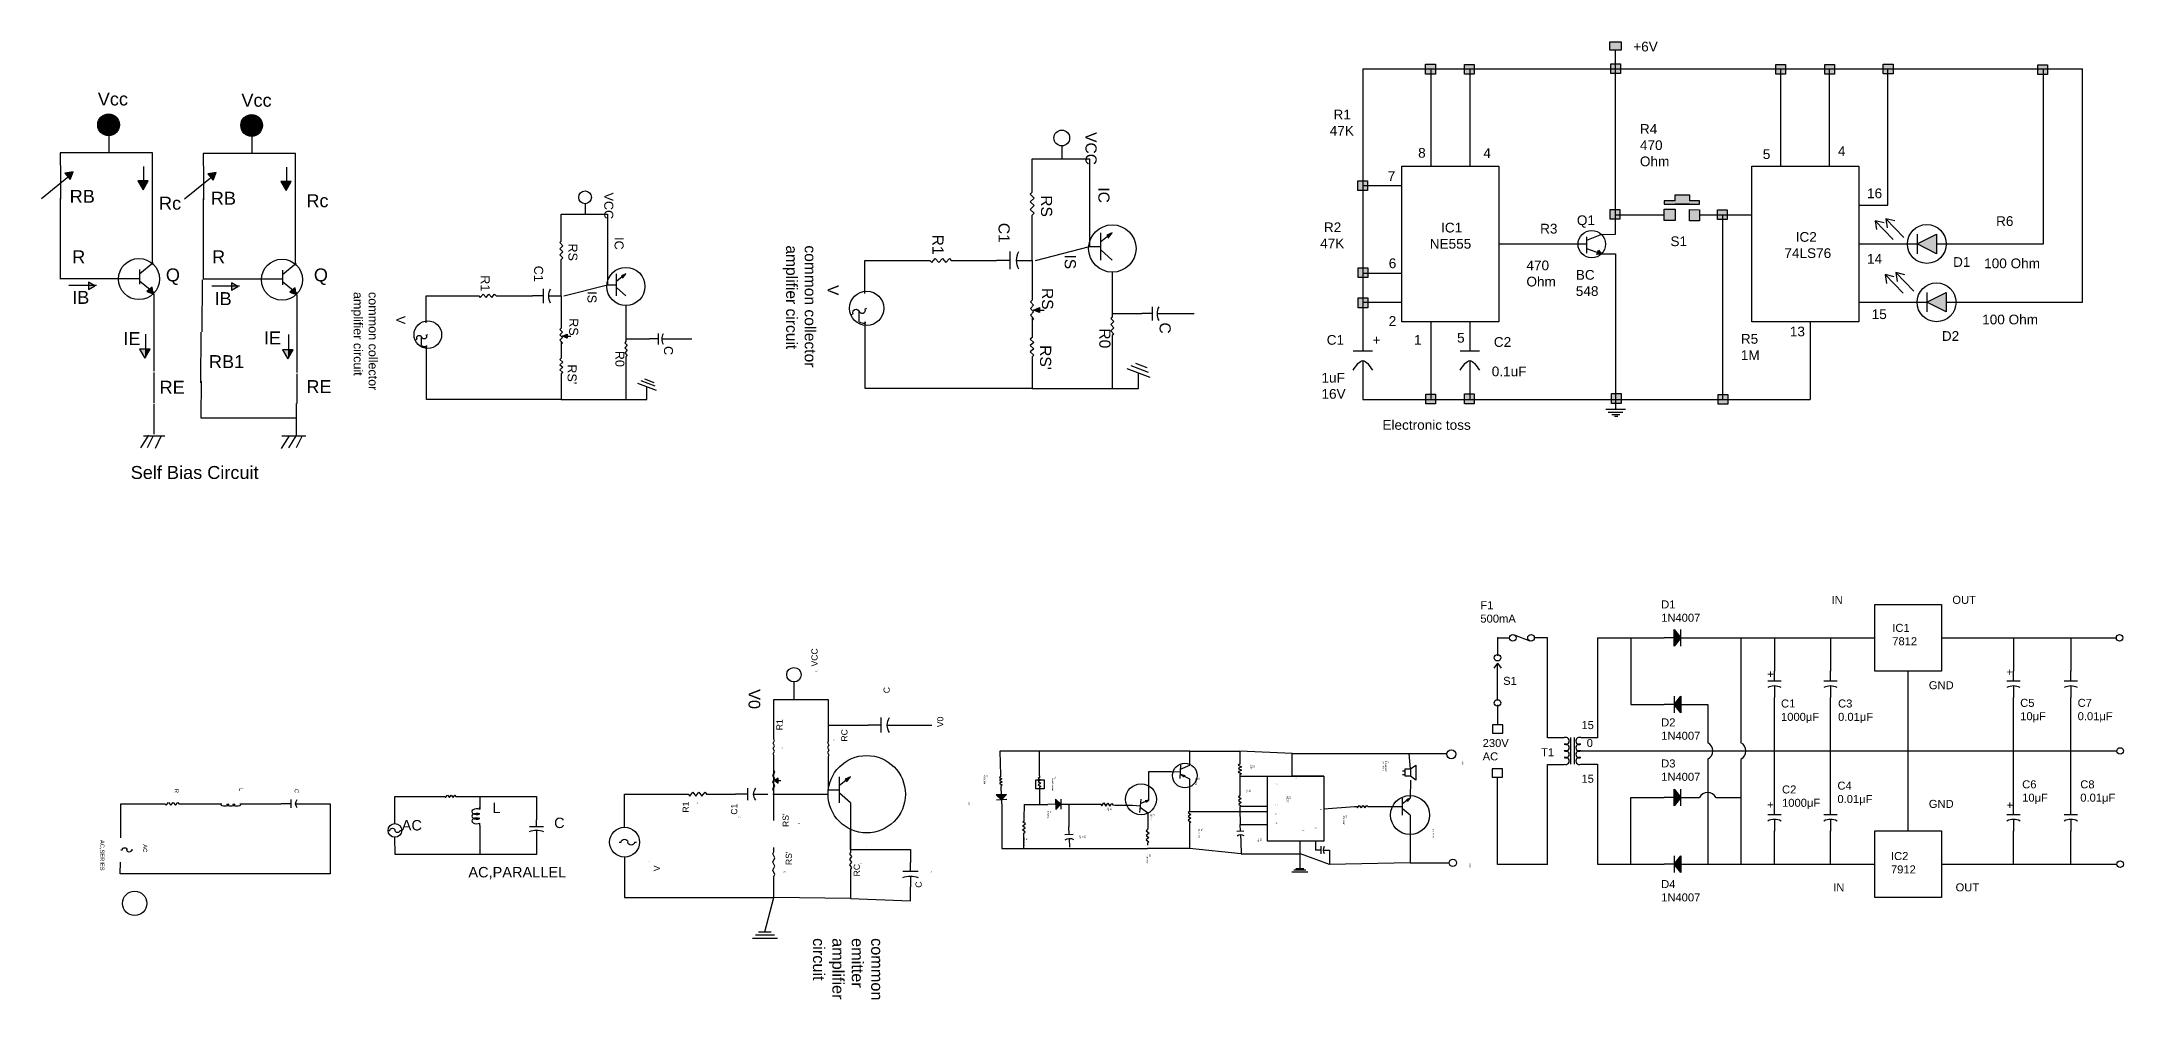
# Model space of a CAD drawing. Header units: inches. Extents: x 18 to 1643, y 26 to 406.
# Drawn here: x 18 to 843, y 26 to 406 of the extents above; entities that cross this region are included whole.
import ezdxf

# ---------------------------------------------------------------- set-up
doc = ezdxf.new("R2010")
doc.units = ezdxf.units.IN
doc.header["$MEASUREMENT"] = 0
doc.styles.get("Standard").update_dxf_attribs({"font": 'arial.ttf'})
doc.linetypes.add('ZIGZAG', pattern='A,0.0001,-0.2,[131,ltypeshp.shx,S=0.2,R=0,X=-0.2,Y=0],-0.4,[131,ltypeshp.shx,S=0.2,R=180,X=0.2,Y=0],-0.2', length=0.8001)

# ---------------------------------------------------------------- blocks, each defined once
blk = doc.blocks.new('Fuse')
at = {"color": 7}
for p, q in [((0, 0), (0.05, 0)), ((0.35, 0), (0.4, 0))]:
    blk.add_line(p, q, dxfattribs=at)
for centre, start, end in [((0.125, 0), 180, 0), ((0.275, 0), 0, 180)]:
    blk.add_arc(centre, 0.075, start, end, dxfattribs=at)
blk = doc.blocks.new('Resistor')
at = {"color": 7}
blk.add_lwpolyline([(0, 0), (0.05, 0), (0.075, 0.025), (0.125, -0.025), (0.175, 0.025), (0.225, -0.025), (0.275, 0.025), (0.325, -0.025), (0.35, 0), (0.4, 0)], dxfattribs=at)
blk = doc.blocks.new('Inductor')
at = {"color": 7}
for p, q in [((0, 0), (0.05, 0)), ((0.35, 0), (0.4, 0))]:
    blk.add_line(p, q, dxfattribs=at)
for centre in [(0.1, 0.0375), (0.2, 0.0375), (0.3, 0.0375)]:
    blk.add_arc(centre, 0.0625, 323.1301, 216.8699, dxfattribs=at)
blk = doc.blocks.new('Capacitor')
at = {"color": 7}
for p, q in [((0.15, 0), (0, 0)), ((0.15, -0.1), (0.15, 0.1)), ((0.225, 0), (0.4, 0))]:
    blk.add_line(p, q, dxfattribs=at)
blk.add_arc((0.4375, 0), 0.2125, 151.9275, 208.0725, dxfattribs=at)
blk = doc.blocks.new('Resistor - Variable')
at = {"color": 7}
for p, q in [((0, 0), (0.05, 0)), ((0.05, 0), (0.075, 0.025)), ((0.075, 0.025), (0.125, -0.025)), ((0.125, -0.025), (0.175, 0.025)), ((0.175, 0.025), (0.225, -0.025)), ((0.225, -0.025), (0.275, 0.025)), ((0.275, 0.025), (0.325, -0.025)), ((0.325, -0.025), (0.35, 0)), ((0.35, 0), (0.4, 0)), ((0.2, -0.025), (0.1625, -0.125)), ((0.1625, -0.125), (0.2375, -0.125)), ((0.2375, -0.125), (0.2, -0.025)), ((0.2, -0.13), (0.2, -0.12)), ((0.2, -0.125), (0.2, -0.2))]:
    blk.add_line(p, q, dxfattribs=at)
blk.add_solid([(0.2375, -0.125), (0.2, -0.025), (0.1625, -0.125)], dxfattribs=at)
blk = doc.blocks.new('Transistor - NPN')
at = {"color": 7}
for p, q in [((0, 0), (0.199999, 0)), ((0.199999, 0.2), (0.199999, -0.2)), ((0.399999, 0.2), (0.199999, 0.05)), ((0.316132, -0.145536), (0.201153, -0.069033)), ((0.302516, -0.166503), (0.316132, -0.145536)), ((0.399999, -0.2), (0.302516, -0.166503)), ((0.329748, -0.124569), (0.399999, -0.2))]:
    blk.add_line(p, q, dxfattribs=at)
blk.add_solid([(0.302516, -0.166503), (0.399999, -0.2), (0.329748, -0.124569)], dxfattribs=at)
blk = doc.blocks.new('Ground')
at = {"color": 7}
for p, q in [((-0.1, 0), (0.1, 0)), ((0.075, -0.05), (-0.075, -0.05)), ((-0.05, -0.1), (0.05, -0.1))]:
    blk.add_line(p, q, dxfattribs=at)
blk = doc.blocks.new('Diode')
at = {"color": 7}
for p, q in [((0.15, 0), (0, 0)), ((0.15, 0.125), (0.25, 0)), ((0.15, -0.125), (0.15, 0.125)), ((0.25, 0), (0.15, -0.125)), ((0.25, -0.125), (0.25, 0.125)), ((0.25, 0), (0.4, 0))]:
    blk.add_line(p, q, dxfattribs=at)
blk.add_solid([(0.15, -0.125), (0.25, 0), (0.15, 0.125)], dxfattribs=at)
blk = doc.blocks.new('Transistor - PNP')
at = {"color": 7}
for p, q in [((0, 0), (0.200001, 0)), ((0.200001, 0.2), (0.200001, -0.199999)), ((0.271557, 0.149194), (0.200001, 0.075)), ((0.200001, 0.075), (0.298053, 0.106791)), ((0.284805, 0.127992), (0.271557, 0.149194)), ((0.284805, 0.127992), (0.4024, 0.199023)), ((0.298053, 0.106791), (0.284805, 0.127992)), ((0.200001, -0.074999), (0.400001, -0.199999))]:
    blk.add_line(p, q, dxfattribs=at)
blk.add_solid([(0.200001, 0.075), (0.298053, 0.106791), (0.271557, 0.149194)], dxfattribs=at)
blk = doc.blocks.new('Speaker')
at = {"color": 7}
for p, q in [((0, 0), (0.05, 0)), ((0.05, 0.05), (0.05, -0.15)), ((0.15, 0.05), (0.05, 0.05)), ((0.25, 0.15), (0.15, 0.05)), ((0.15, -0.15), (0.15, 0.05)), ((0.25, -0.25), (0.25, 0.15)), ((0, -0.1), (0.05, -0.1)), ((0.05, -0.15), (0.15, -0.15)), ((0.15, -0.15), (0.25, -0.25))]:
    blk.add_line(p, q, dxfattribs=at)
blk = doc.blocks.new('Transformer')
at = {"color": 7}
for p, q in [((0.1, 0), (0.1, 0.4)), ((0.15, 0.4), (0.15, 0))]:
    blk.add_line(p, q, dxfattribs=at)
for centre, start, end in [((0.021, 0.35), 247.3801, 112.6199), ((0.229, 0.35), 67.3801, 292.6199), ((0.021, 0.25), 247.3801, 112.6199), ((0.021, 0.15), 247.3801, 112.6199), ((0.021, 0.05), 247.3801, 112.6199), ((0.229, 0.25), 67.3801, 292.6199), ((0.229, 0.15), 67.3801, 292.6199), ((0.229, 0.05), 67.3801, 292.6199)]:
    blk.add_arc(centre, 0.0542, start, end, dxfattribs=at)

msp = doc.modelspace()

# ---------------------------------------------------------------- hatches: boundary and pattern name
at = {"linetype": 'Continuous'}
h = msp.add_hatch(color=256, dxfattribs=at)
h.dxf.hatch_style = 1
h.paths.add_polyline_path([(644.09, 406.23), (639.68, 406.23), (639.68, 402.96), (644.09, 402.96)])
h.paths.add_polyline_path([(641.93, 397.51), (640.05, 397.51), (640.05, 395.44), (641.93, 395.44)])
h.paths.add_polyline_path([(643.91, 397.51), (641.93, 397.51), (641.93, 395.44), (643.91, 395.44)])
h.paths.add_polyline_path([(643.91, 395.44), (641.93, 395.44), (641.93, 393.66), (643.91, 393.66)])
h.paths.add_polyline_path([(641.93, 395.44), (640.05, 395.44), (640.05, 393.66), (641.93, 393.66)])
h.paths.add_polyline_path([(709.32, 397.26), (705.47, 397.26), (705.47, 395.44), (709.32, 395.44)])
h.paths.add_polyline_path([(707.48, 395.44), (705.47, 395.44), (705.47, 393.41), (707.48, 393.41)])
h.paths.add_polyline_path([(709.32, 395.44), (707.48, 395.44), (707.48, 393.41), (709.32, 393.41)])
h.paths.add_polyline_path([(728.73, 397.19), (724.87, 397.19), (724.87, 395.44), (728.73, 395.44)])
h.paths.add_polyline_path([(726.76, 395.44), (724.87, 395.44), (724.87, 393.34), (726.76, 393.34)])
h.paths.add_polyline_path([(728.73, 395.44), (726.76, 395.44), (726.76, 393.34), (728.73, 393.34)])
h.paths.add_polyline_path([(751.92, 397.33), (748.06, 397.33), (748.06, 395.44), (751.92, 395.44)])
h.paths.add_polyline_path([(751.92, 395.44), (749.89, 395.44), (749.89, 393.48), (751.92, 393.48)])
h.paths.add_polyline_path([(749.89, 395.44), (748.06, 395.44), (748.06, 393.48), (749.89, 393.48)])
h.paths.add_polyline_path([(813.16, 397.04), (809.31, 397.04), (809.31, 395.44), (813.16, 395.44)])
h.paths.add_polyline_path([(811.58, 395.44), (809.31, 395.44), (809.31, 393.19), (811.58, 393.19)])
h.paths.add_polyline_path([(813.16, 395.44), (811.58, 395.44), (811.58, 393.19), (813.16, 393.19)])
h.paths.add_polyline_path([(671.17, 345.52), (665.55, 345.52), (665.55, 343.11), (661.21, 343.11), (661.21, 341.78), (675.18, 341.78), (675.18, 343.11), (671.17, 343.11)])
h.paths.add_polyline_path([(675.19, 339.6), (671.17, 339.64), (671.17, 335.23), (675.19, 335.2)])
h.paths.add_polyline_path([(686.18, 339.62), (682.33, 339.62), (682.33, 337.63), (686.18, 337.63)])
h.paths.add_polyline_path([(686.18, 337.63), (684.34, 337.63), (684.34, 335.77), (686.18, 335.77)])
h.paths.add_polyline_path([(684.34, 337.63), (682.33, 337.63), (682.33, 335.77), (684.34, 335.77)])
h.paths.add_polyline_path([(665.55, 339.77), (661.21, 339.77), (661.21, 335.37), (665.55, 335.37)])
h.paths.add_polyline_path([(643.59, 339.7), (641.93, 339.7), (641.93, 337.61), (643.59, 337.61)])
h.paths.add_polyline_path([(641.93, 339.7), (639.73, 339.7), (639.73, 335.84), (641.93, 335.84)])
h.paths.add_polyline_path([(643.59, 337.61), (641.93, 337.61), (641.93, 335.84), (643.59, 335.84)])
h.paths.add_polyline_path([(686.44, 266.37), (684.34, 266.37), (684.34, 264.35), (686.44, 264.35)])
h.paths.add_polyline_path([(684.34, 266.37), (682.58, 266.37), (682.58, 264.35), (684.34, 264.35)])
h.paths.add_polyline_path([(686.44, 264.35), (682.58, 264.35), (682.58, 262.51), (686.44, 262.51)])
h.paths.add_polyline_path([(641.93, 266.66), (640.23, 266.66), (640.23, 264.35), (641.93, 264.35)])
h.paths.add_polyline_path([(644.09, 266.66), (641.93, 266.66), (641.93, 264.35), (644.09, 264.35)])
h.paths.add_polyline_path([(644.09, 264.35), (641.93, 264.35), (641.93, 262.81), (644.09, 262.81)])
h.paths.add_polyline_path([(641.93, 264.35), (640.23, 264.35), (640.23, 262.81), (641.93, 262.81)])
h.paths.add_polyline_path([(584.1, 266.54), (582, 266.54), (582, 264.35), (584.1, 264.35)])
h.paths.add_polyline_path([(585.86, 266.54), (584.1, 266.54), (584.1, 264.35), (585.86, 264.35)])
h.paths.add_polyline_path([(585.86, 264.35), (584.1, 264.35), (582, 264.35), (582, 262.69), (585.86, 262.69)])
h.paths.add_polyline_path([(568.68, 266.43), (566.7, 266.43), (566.7, 264.35), (568.68, 264.35)])
h.paths.add_polyline_path([(570.55, 266.43), (568.68, 266.43), (568.68, 264.35), (570.55, 264.35)])
h.paths.add_polyline_path([(570.55, 264.35), (568.68, 264.35), (566.7, 264.35), (566.7, 262.58), (570.55, 262.58)])
h.paths.add_polyline_path([(541.69, 304.61), (539.89, 304.61), (539.89, 300.76), (541.69, 300.76)])
h.paths.add_polyline_path([(543.74, 302.91), (541.69, 302.91), (541.69, 300.76), (543.74, 300.76)])
h.paths.add_polyline_path([(543.74, 304.61), (541.69, 304.61), (541.69, 302.91), (543.74, 302.91)])
h.paths.add_polyline_path([(543.74, 316.58), (541.69, 316.58), (541.69, 314.47), (543.74, 314.47)])
h.paths.add_polyline_path([(543.74, 314.47), (541.69, 314.47), (541.69, 312.72), (543.74, 312.72)])
h.paths.add_polyline_path([(541.69, 316.58), (539.89, 316.58), (539.89, 312.72), (541.69, 312.72)])
h.paths.add_polyline_path([(541.69, 351.11), (539.67, 351.11), (539.67, 347.25), (541.69, 347.25)])
h.paths.add_polyline_path([(543.53, 351.11), (541.69, 351.11), (541.69, 349.17), (543.53, 349.17)])
h.paths.add_polyline_path([(543.53, 349.17), (541.69, 349.17), (541.69, 347.25), (543.53, 347.25)])
h.paths.add_polyline_path([(570.47, 397.29), (566.61, 397.29), (566.61, 395.44), (570.47, 395.44)])
h.paths.add_polyline_path([(568.68, 395.44), (566.61, 395.44), (566.61, 393.44), (568.68, 393.44)])
h.paths.add_polyline_path([(570.47, 395.44), (568.68, 395.44), (568.68, 393.44), (570.47, 393.44)])
h.paths.add_polyline_path([(585.82, 397.19), (581.96, 397.19), (581.96, 395.44), (585.82, 395.44)])
h.paths.add_polyline_path([(584.1, 395.44), (581.96, 395.44), (581.96, 393.33), (584.1, 393.33)])
h.paths.add_polyline_path([(585.82, 395.44), (584.1, 395.44), (584.1, 393.33), (585.82, 393.33)])
h.paths.add_polyline_path([(773.02, 306.76), (765.31, 302.91), (773.02, 299.05)])
h.paths.add_polyline_path([(769.17, 329.9), (761.45, 326.04), (769.17, 322.18)])
h = msp.add_hatch(color=256)
h.dxf.hatch_style = 1
h.paths.add_polyline_path([(48.73, 373.28, 1), (40.13, 373.28, 1)])
h = msp.add_hatch(color=256)
h.dxf.hatch_style = 1
h.paths.add_polyline_path([(105.44, 373.04, 1), (96.83, 373.04, 1)])
h = msp.add_hatch(color=256)
h.dxf.hatch_style = 1
h.paths.add_polyline_path([(30.16, 354.22), (30.31, 354.63), (27.12, 354.08), (28.29, 352.68)])
h = msp.add_hatch(color=256)
h.dxf.hatch_style = 1
h.paths.add_polyline_path([(30.16, 354.22), (28.29, 352.68), (29.2, 351.59)])
h = msp.add_hatch(color=256)
h.dxf.hatch_style = 1
h.paths.add_polyline_path([(56, 351.04), (58.07, 347.46), (60.14, 351.04)])
h = msp.add_hatch(color=256)
h.dxf.hatch_style = 1
h.paths.add_polyline_path([(86.87, 353.99), (87.02, 354.39), (83.83, 353.84), (85, 352.44)])
h = msp.add_hatch(color=256)
h.dxf.hatch_style = 1
h.paths.add_polyline_path([(86.87, 353.99), (85, 352.44), (85.9, 351.35)])
h = msp.add_hatch(color=256)
h.dxf.hatch_style = 1
h.paths.add_polyline_path([(112.7, 350.8), (114.78, 347.22), (116.85, 350.8)])
h = msp.add_hatch(color=256, dxfattribs=at)
h.dxf.hatch_style = 1
h.paths.add_polyline_path([(635.15, 323.58), (634.76, 322.66), (636.3, 322.08)])
h.paths.add_polyline_path([(634.76, 322.66), (634.41, 321.82), (636.3, 322.08)])
h = msp.add_hatch(color=256)
h.dxf.hatch_style = 1
h.paths.add_polyline_path([(38.93, 309.44), (38.51, 309.68), (36.41, 309.68), (36.41, 307.99)])
h.paths.add_polyline_path([(36.41, 310.89), (36.41, 309.68), (38.51, 309.68)])
h.paths.add_polyline_path([(59.03, 284.33), (56.72, 284.33), (58.79, 280.74), (59.03, 281.16)])
h = msp.add_hatch(color=256)
h.dxf.hatch_style = 1
h.paths.add_polyline_path([(60.66, 308.06), (59.61, 307.15), (62.15, 306.28), (62.01, 306.95)])
h.paths.add_polyline_path([(61.63, 308.91), (60.66, 308.06), (62.01, 306.95)])
h = msp.add_hatch(color=256)
h.dxf.hatch_style = 1
h.paths.add_polyline_path([(95.63, 309.2), (95.22, 309.44), (93.12, 309.44), (93.12, 307.75)])
h.paths.add_polyline_path([(93.12, 310.65), (93.12, 309.44), (95.22, 309.44)])
h.paths.add_polyline_path([(115.73, 284.09), (113.42, 284.09), (115.49, 280.51), (115.73, 280.92)])
h = msp.add_hatch(color=256)
h.dxf.hatch_style = 1
h.paths.add_polyline_path([(117.36, 307.82), (116.32, 306.91), (118.85, 306.05), (118.72, 306.71)])
h.paths.add_polyline_path([(118.33, 308.67), (117.36, 307.82), (118.72, 306.71)])
h = msp.add_hatch(color=256)
h.dxf.hatch_style = 1
h.paths.add_polyline_path([(60.86, 284.33), (59.03, 284.33), (59.03, 281.16)])
h = msp.add_hatch(color=256)
h.dxf.hatch_style = 1
h.paths.add_polyline_path([(117.56, 284.09), (115.73, 284.09), (115.73, 280.92)])

# ---------------------------------------------------------------- linework, layer by layer
for p, q in [((641.93, 383.87), (641.93, 403.15)), ((541.69, 395.44), (541.69, 383.87)), ((541.69, 395.44), (827, 395.44)), ((568.68, 395.44), (568.68, 356.88)), ((584.1, 395.44), (584.1, 356.88)), ((707.48, 356.88), (707.48, 395.44)), ((726.76, 356.88), (726.76, 395.44)), ((749.89, 341.46), (749.89, 395.44)), ((811.58, 326.04), (811.58, 395.44)), ((827, 302.91), (827, 395.44)), ((541.69, 364.6), (541.69, 341.46)), ((557.11, 356.88), (595.67, 356.88)), ((557.11, 295.2), (557.11, 356.88)), ((595.67, 356.88), (595.67, 295.2)), ((695.91, 295.2), (695.91, 356.88)), ((695.91, 356.88), (738.32, 356.88)), ((738.32, 356.88), (738.32, 295.2)), ((541.69, 349.17), (557.11, 349.17)), ((641.93, 329.9), (641.93, 353.03)), ((738.32, 341.46), (749.89, 341.46)), ((641.93, 337.61), (661.21, 337.61)), ((675.18, 337.65), (695.91, 337.61)), ((684.34, 337.63), (684.34, 306.76)), ((744.78, 335.27), (752.02, 327.87)), ((744.78, 335.27), (745.38, 331.71)), ((748.34, 334.39), (744.78, 335.27)), ((749, 336.04), (756.24, 328.64)), ((749, 336.04), (749.61, 332.48)), ((752.57, 335.16), (749, 336.04)), ((595.67, 326.04), (603.38, 326.04)), ((622.66, 326.04), (630.37, 326.04)), ((636.31, 329.8), (630.44, 327.45)), ((630.44, 328.89), (630.44, 322.41)), ((630.44, 324.29), (636.3, 322.08)), ((634.41, 321.82), (635.15, 323.58)), ((636.3, 322.08), (634.41, 321.82)), ((635.15, 323.58), (636.3, 322.08)), ((636.3, 322.08), (641.93, 322.08)), ((636.31, 329.8), (641.93, 329.9)), ((641.93, 322.18), (641.93, 260.5)), ((738.32, 326.04), (761.45, 326.04)), ((761.45, 329.9), (761.45, 322.18)), ((761.45, 326.04), (769.17, 329.9)), ((769.17, 322.18), (761.45, 326.04)), ((769.17, 329.9), (769.17, 322.18)), ((769.17, 326.04), (784.59, 326.04)), ((807.72, 326.04), (811.58, 326.04)), ((541.69, 318.33), (541.69, 283.63)), ((541.69, 314.47), (557.11, 314.47)), ((748.74, 313.88), (755.98, 306.49)), ((748.74, 313.88), (749.34, 310.32)), ((752.31, 313.01), (748.74, 313.88)), ((752.97, 314.65), (760.21, 307.25)), ((752.97, 314.65), (753.57, 311.09)), ((756.53, 313.77), (752.97, 314.65)), ((765.31, 306.76), (765.31, 299.05)), ((765.31, 302.91), (773.02, 306.76)), ((773.02, 306.76), (773.02, 299.05)), ((541.69, 302.91), (557.11, 302.91)), ((738.32, 302.91), (765.31, 302.91)), ((773.02, 299.05), (765.31, 302.91)), ((773.02, 302.91), (785.66, 302.91)), ((807.72, 302.91), (827, 302.91)), ((595.67, 295.2), (557.11, 295.2)), ((568.68, 295.2), (568.68, 264.35)), ((584.1, 295.2), (584.1, 283.63)), ((738.32, 295.2), (695.91, 295.2)), ((719.04, 295.2), (719.04, 264.35)), ((537.84, 283.63), (545.55, 283.63)), ((580.25, 283.63), (587.96, 283.63)), ((541.69, 279.77), (541.69, 264.35)), ((584.1, 279.77), (584.1, 264.35)), ((684.34, 279.77), (684.34, 264.35)), ((541.69, 264.35), (719.04, 264.35)), ((584.1, 264.35), (584.1, 264.35)), ((638.08, 260.5), (645.79, 260.5)), ((639.01, 259.34), (644.72, 259.34)), ((640.41, 258.36), (643.53, 258.36)), ((641.5, 257.79), (642.75, 257.79))]:
    msp.add_line(p, q, dxfattribs=at)
at = {"linetype": 'ZIGZAG'}
for p, q in [((541.69, 383.87), (541.69, 364.6)), ((641.93, 353.03), (641.93, 383.87)), ((25.33, 357.18), (25.33, 343.8)), ((82.04, 356.94), (82.04, 343.56)), ((61.71, 346.86), (61.71, 333.77)), ((118.42, 346.62), (118.42, 333.53)), ((541.69, 341.46), (541.69, 318.33)), ((25.18, 333.48), (25.18, 319.52)), ((81.89, 333.24), (81.89, 319.28)), ((603.38, 326.04), (622.66, 326.04)), ((784.59, 326.04), (807.72, 326.04)), ((684.34, 306.76), (684.34, 279.77)), ((785.66, 302.91), (807.72, 302.91)), ((81.04, 291.03), (80.8, 270.94)), ((62.38, 275.01), (62.38, 263.05)), ((119.08, 274.53), (119.08, 262.81))]:
    msp.add_line(p, q, dxfattribs=at)
for p, q in [((44.67, 362.04), (44.67, 369.45)), ((101.38, 361.8), (101.38, 369.21)), ((422.33, 364.9), (422.33, 359.82)), ((61.86, 362.13), (25.18, 362.13)), ((25.18, 362.13), (25.18, 357.31)), ((58.31, 356.78), (58.31, 348.65)), ((61.86, 346.92), (61.86, 362.13)), ((118.56, 361.89), (81.89, 361.89)), ((81.89, 361.89), (81.89, 357.07)), ((115.01, 356.54), (115.01, 348.41)), ((118.56, 346.68), (118.56, 361.89)), ((410.58, 348.02), (410.58, 359.82)), ((410.58, 359.82), (433.29, 359.82)), ((433.29, 359.82), (433.29, 325.01)), ((17.87, 344.11), (30.07, 354.15)), ((74.58, 343.87), (86.78, 353.91)), ((25.18, 344.25), (25.18, 333.64)), ((81.89, 344.01), (81.89, 333.41)), ((233.35, 341.99), (233.35, 337.89)), ((61.86, 318.5), (61.86, 333.99)), ((118.56, 318.26), (118.56, 333.75)), ((223.87, 328.38), (223.87, 337.89)), ((223.87, 337.89), (242.19, 337.89)), ((242.19, 337.89), (242.19, 309.82)), ((410.58, 319.53), (410.58, 335.96)), ((411.9, 319.53), (433.29, 325.01)), ((433.29, 325.01), (433.29, 325.01)), ((25.18, 319.93), (25.18, 312.25)), ((56.62, 314.14), (62.15, 318.65)), ((56.62, 315.88), (56.62, 310.07)), ((81.89, 319.69), (81.89, 312.01)), ((113.32, 313.9), (118.85, 318.41)), ((113.32, 315.64), (113.32, 309.83)), ((223.87, 305.41), (223.87, 318.65)), ((344.23, 306.4), (344.23, 319.53)), ((344.23, 319.53), (368.67, 319.53)), ((368.67, 319.53), (368.67, 319.53)), ((379.95, 319.53), (396.48, 319.53)), ((410.58, 319.53), (410.58, 305.06)), ((442.38, 314.84), (442.38, 298.41)), ((25.04, 312.39), (56.62, 312.39)), ((28.64, 309.68), (39.64, 309.68)), ((56.62, 311.37), (62.29, 306.72)), ((62.29, 306.14), (62.29, 275.55)), ((81.52, 311.83), (81.34, 291.2)), ((81.75, 312.15), (113.32, 312.15)), ((85.35, 309.44), (96.35, 309.44)), ((113.32, 311.13), (119, 306.48)), ((119, 305.9), (119, 275.05)), ((170.38, 294.81), (170.38, 305.41)), ((170.38, 305.41), (190.09, 305.41)), ((190.09, 305.41), (190.09, 305.41)), ((199.18, 305.41), (212.51, 305.41)), ((223.87, 305.41), (223.87, 293.74)), ((224.94, 305.41), (242.19, 309.82)), ((242.19, 309.82), (242.19, 309.82)), ((249.52, 301.62), (249.52, 288.38)), ((341.95, 295.09), (341.95, 299.26)), ((442.38, 298.41), (442.38, 298.41)), ((442.38, 298.41), (454.05, 298.41)), ((465.04, 298.41), (474.81, 298.41)), ((59.03, 290.31), (59.03, 280.98)), ((115.73, 290.07), (115.73, 280.74)), ((168.54, 285.7), (168.54, 289.07)), ((344.38, 268.68), (344.38, 295.09)), ((344.38, 295.09), (344.38, 294.63)), ((410.58, 297.07), (410.58, 290.19)), ((170.51, 264.41), (170.51, 285.7)), ((170.51, 285.7), (170.51, 285.33)), ((223.87, 287.3), (223.87, 281.75)), ((249.52, 288.38), (249.52, 288.38)), ((249.52, 288.38), (258.93, 288.38)), ((267.79, 288.38), (275.66, 288.38)), ((442.38, 288.41), (442.38, 268.68)), ((223.87, 273.54), (223.87, 264.41)), ((249.52, 280.32), (249.52, 264.41)), ((410.58, 280.01), (410.58, 268.68)), ((452.71, 268.68), (452.71, 274.94)), ((81.17, 271.66), (81.04, 257.07)), ((223.87, 264.41), (170.51, 264.41)), ((223.87, 264.41), (249.52, 264.41)), ((249.52, 264.41), (249.52, 264.41)), ((249.52, 264.41), (257.85, 264.41)), ((257.85, 264.41), (257.85, 269.45)), ((410.58, 268.68), (344.38, 268.68)), ((410.58, 268.68), (442.38, 268.68)), ((442.38, 268.68), (442.38, 268.68)), ((442.38, 268.68), (452.71, 268.68)), ((62.38, 262.57), (62.38, 250.62)), ((81.04, 257.07), (118.84, 257.07)), ((118.84, 262.81), (118.84, 250.14)), ((60.22, 250.14), (57.11, 245.12)), ((58.31, 249.9), (66.68, 249.9)), ((62.14, 249.9), (59.74, 245.12)), ((65.25, 249.9), (62.85, 244.88)), ((115.97, 249.9), (112.86, 244.88)), ((113.1, 249.9), (122.67, 249.9)), ((118.6, 249.9), (115.73, 245.12)), ((121, 249.66), (118.84, 245.12)), ((744.68, 169.88), (744.68, 183.1)), ((744.68, 183.1), (771.13, 183.1)), ((771.13, 183.1), (771.13, 169.88)), ((595.35, 169.86), (595.1, 169.86)), ((595.1, 169.86), (595.1, 162.64)), ((595.35, 169.86), (599.85, 169.86)), ((601.75, 171.01), (607.92, 168.65)), ((614.95, 169.86), (609.68, 169.86)), ((614.95, 130.2), (614.95, 169.86)), ((634.79, 169.88), (661.23, 169.88)), ((634.79, 169.88), (634.79, 130.21)), ((648.01, 169.88), (648.01, 143.43)), ((671.8, 169.88), (691.63, 169.88)), ((691.63, 169.88), (691.63, 128.28)), ((691.63, 169.88), (704.85, 169.88)), ((704.85, 169.88), (704.85, 156.66)), ((704.85, 169.88), (727.08, 169.88)), ((727.08, 169.88), (727.08, 156.66)), ((727.08, 169.88), (744.68, 169.88)), ((744.68, 156.66), (744.68, 169.88)), ((771.13, 169.88), (771.13, 156.66)), ((771.13, 169.88), (840.49, 169.88)), ((799.68, 169.88), (799.68, 156.66)), ((822.42, 169.88), (822.42, 156.66)), ((595.1, 159.77), (593.69, 157.85)), ((595.1, 145.28), (595.1, 159.77)), ((595.1, 159.77), (596.51, 157.85)), ((316.13, 152.32), (316.13, 145.4)), ((771.13, 156.66), (744.68, 156.66)), ((757.9, 93.21), (757.9, 156.66)), ((308.17, 130.62), (308.17, 145.4)), ((308.17, 145.4), (329.74, 145.4)), ((308.17, 145.4), (308.17, 145.4)), ((308.17, 145.4), (308.17, 145.4)), ((329.74, 145.4), (329.74, 129.76)), ((595.12, 143.26), (595.12, 135.33)), ((648.01, 143.43), (661.23, 143.43)), ((671.81, 143.43), (678.42, 143.43)), ((678.42, 143.43), (678.42, 128.22)), ((704.87, 103.77), (704.86, 146.09)), ((727.11, 103.77), (727.09, 146.09)), ((799.7, 103.77), (799.69, 146.09)), ((822.44, 103.77), (822.42, 146.09)), ((329.74, 135.19), (345.54, 135.19)), ((359.11, 135.19), (370.88, 135.19)), ((413.5, 124.84), (397.73, 124.84)), ((397.73, 124.84), (398.03, 115.33)), ((473.06, 124.84), (413.5, 124.84)), ((413.5, 115.04), (413.5, 124.84)), ((473.06, 119.34), (473.06, 124.84)), ((473.06, 124.84), (492.91, 124.84)), ((492.91, 124.84), (492.91, 120.38)), ((492.91, 124.84), (492.91, 124.84)), ((492.91, 124.84), (492.91, 124.84)), ((492.91, 124.84), (492.91, 124.84)), ((492.91, 124.84), (492.91, 124.84)), ((492.91, 124.84), (492.91, 124.84)), ((492.91, 124.84), (492.91, 124.84)), ((492.91, 124.84), (492.91, 124.84)), ((513.73, 123.95), (492.91, 124.84)), ((513.73, 114.91), (513.73, 123.95)), ((513.73, 123.95), (560.13, 123.95)), ((560.57, 117.86), (560.13, 123.95)), ((560.13, 123.95), (569.94, 123.95)), ((569.94, 123.95), (575.03, 123.95)), ((621.56, 130.2), (614.95, 130.2)), ((628.16, 124.95), (840.58, 124.95)), ((634.79, 130.21), (628.18, 130.21)), ((308.17, 97.42), (308.17, 122.16)), ((329.74, 121.81), (329.74, 109.48)), ((456.91, 105.49), (456.91, 116.82)), ((456.91, 116.82), (465.84, 116.82)), ((614.93, 79.98), (614.93, 119.64)), ((614.93, 119.64), (621.54, 119.64)), ((628.16, 119.66), (634.77, 119.66)), ((634.77, 119.66), (634.77, 79.99)), ((678.42, 121.75), (678.42, 80)), ((691.65, 80), (691.65, 121.6)), ((249, 94.69), (249, 107.79)), ((249, 107.79), (273.06, 107.79)), ((282.7, 107.79), (292.94, 107.79)), ((307.74, 107.79), (329.74, 107.79)), ((336.08, 107.79), (336.08, 107.79)), ((413.5, 109.92), (413.5, 103.76)), ((472.94, 113.89), (472.94, 101.67)), ((492.91, 114.91), (492.91, 107.91)), ((492.91, 114.91), (503.91, 114.91)), ((492.91, 107.91), (492.91, 107.91)), ((503.91, 114.91), (526.22, 114.91)), ((503.91, 114.91), (513.73, 114.91)), ((526.22, 114.91), (513.73, 114.91)), ((526.22, 114.91), (526.22, 114.91)), ((526.22, 114.91), (526.22, 101.97)), ((560.57, 113.4), (560.42, 106.18)), ((595.1, 79.98), (595.1, 114.51)), ((49.25, 90.56), (49.25, 104)), ((49.25, 104), (65.86, 104)), ((73.18, 104), (88.1, 104)), ((97.67, 104), (112.87, 104)), ((123.01, 104), (132.3, 104)), ((132.3, 104), (132.3, 76.16)), ((157.94, 96.13), (157.94, 106.92)), ((157.94, 106.92), (176.91, 106.92)), ((182.88, 106.92), (191.55, 106.92)), ((191.55, 106.92), (191.55, 101.8)), ((191.55, 106.92), (214.08, 106.92)), ((214.08, 106.92), (214.08, 97.64)), ((338.55, 104.33), (338.55, 85.82)), ((398.62, 102.59), (398.62, 86.22)), ((407.44, 98.11), (407.6, 103.76)), ((407.6, 103.76), (416.77, 103.76)), ((425.1, 103.86), (436.99, 103.86)), ((425.1, 103.86), (425.1, 94.84)), ((443.41, 103.5), (450.38, 103.5)), ((450.38, 103.5), (450.38, 103.5)), ((456.39, 100.27), (456.39, 94.54)), ((472.94, 100.91), (503.91, 100.91)), ((492.98, 101.96), (493.06, 95.72)), ((492.99, 100.91), (498.56, 100.91)), ((493.44, 103.08), (503.91, 103.08)), ((498.56, 100.91), (498.56, 100.91)), ((526.22, 101.97), (538.42, 102.86)), ((544.36, 102.86), (554.48, 102.86)), ((560.42, 99.53), (560.42, 80.58)), ((647.99, 79.99), (647.99, 106.44)), ((647.99, 106.44), (661.21, 106.44)), ((671.8, 106.45), (675.18, 106.46)), ((681.66, 106.46), (691.65, 106.46)), ((191.55, 95.39), (191.55, 83.86)), ((338.55, 85.82), (338.55, 93.87)), ((407.25, 86.22), (407.25, 91.57)), ((472.95, 95.58), (472.97, 86.22)), ((493.06, 95.72), (503.91, 95.72)), ((704.87, 80), (704.87, 93.23)), ((727.1, 80), (727.1, 93.23)), ((744.68, 79.99), (744.68, 93.21)), ((744.68, 93.21), (771.13, 93.21)), ((771.13, 93.21), (771.13, 79.99)), ((799.7, 80), (799.7, 93.23)), ((822.43, 80), (822.43, 93.23)), ((158.05, 83.86), (157.97, 90.72)), ((191.55, 83.86), (158.05, 83.86)), ((214.08, 83.86), (191.55, 83.86)), ((214.08, 90.32), (214.08, 83.86)), ((249, 82.86), (249, 66.81)), ((338.55, 85.82), (362.33, 85.82)), ((344.99, 87.09), (344.99, 87.09)), ((362.33, 85.82), (362.33, 80.75)), ((398.62, 86.22), (407.25, 86.22)), ((407.25, 86.22), (407.25, 86.22)), ((407.25, 86.22), (425.45, 86.22)), ((425.45, 86.22), (456.33, 86.22)), ((472.97, 86.22), (456.33, 86.22)), ((493.42, 84.12), (472.97, 86.22)), ((493.28, 88.76), (493.42, 84.12)), ((493.42, 84.12), (517, 84.12)), ((526.22, 89.19), (516.7, 89.19)), ((516.7, 89.19), (516.7, 81.77)), ((528.54, 79.98), (517, 84.12)), ((522.95, 89.19), (522.95, 85.63)), ((528.54, 85.63), (528.54, 79.98)), ((48.96, 76.16), (49.1, 80.88)), ((132.3, 76.16), (48.96, 76.16)), ((338.55, 76.98), (338.55, 66.38)), ((516.7, 81.77), (516.7, 78.35)), ((560.42, 80.58), (528.54, 79.98)), ((560.42, 80.58), (569.35, 80.58)), ((569.35, 80.58), (575.89, 80.58)), ((614.93, 79.98), (595.1, 79.98)), ((634.77, 79.99), (647.99, 79.99)), ((647.99, 79.99), (661.21, 79.99)), ((671.81, 80), (691.65, 80)), ((691.65, 80), (704.87, 80)), ((704.87, 80), (727.1, 80)), ((727.08, 79.99), (744.68, 79.99)), ((744.68, 66.77), (744.68, 79.99)), ((771.13, 79.99), (771.13, 66.77)), ((771.13, 79.99), (840.62, 79.99)), ((249, 66.81), (308.17, 66.81)), ((304.65, 53.15), (308.17, 66.81)), ((308.17, 66.81), (308.17, 73.57)), ((308.17, 66.81), (308.17, 66.81)), ((338.55, 66.38), (308.17, 66.81)), ((308.17, 66.81), (308.17, 66.81)), ((308.17, 66.81), (308.17, 66.81)), ((338.55, 66.38), (362.33, 65.54)), ((362.33, 65.54), (362.33, 71.1)), ((771.13, 66.77), (744.68, 66.77)), ((302.16, 53.15), (302.16, 53.15)), ((304.65, 50.67), (304.65, 50.67))]:
    msp.add_line(p, q)
at = {"linetype": 'Continuous'}
for points in [[(639.68, 406.23), (644.09, 406.23), (644.09, 402.96), (639.68, 402.96)], [(566.61, 397.29), (570.47, 397.29), (570.47, 393.44), (566.61, 393.44)], [(581.96, 397.19), (585.82, 397.19), (585.82, 393.33), (581.96, 393.33)], [(640.05, 397.51), (643.91, 397.51), (643.91, 393.66), (640.05, 393.66)], [(705.47, 397.26), (709.32, 397.26), (709.32, 393.41), (705.47, 393.41)], [(724.87, 397.19), (728.73, 397.19), (728.73, 393.34), (724.87, 393.34)], [(748.06, 397.33), (751.92, 397.33), (751.92, 393.48), (748.06, 393.48)], [(809.31, 397.04), (813.16, 397.04), (813.16, 393.19), (809.31, 393.19)], [(539.67, 351.11), (543.53, 351.11), (543.53, 347.25), (539.67, 347.25)], [(639.73, 339.7), (643.59, 339.7), (643.59, 335.84), (639.73, 335.84)], [(661.21, 339.77), (665.55, 339.77), (665.55, 335.37), (661.21, 335.37)], [(671.17, 339.64), (675.19, 339.6), (675.19, 335.2), (671.17, 335.23)], [(682.33, 339.62), (686.18, 339.62), (686.18, 335.77), (682.33, 335.77)], [(539.89, 316.58), (543.74, 316.58), (543.74, 312.72), (539.89, 312.72)], [(539.89, 304.61), (543.74, 304.61), (543.74, 300.76), (539.89, 300.76)], [(566.7, 266.43), (570.55, 266.43), (570.55, 262.58), (566.7, 262.58)], [(582, 266.54), (585.86, 266.54), (585.86, 262.69), (582, 262.69)], [(640.23, 266.66), (644.09, 266.66), (644.09, 262.81), (640.23, 262.81)], [(682.58, 266.37), (686.44, 266.37), (686.44, 262.51), (682.58, 262.51)]]:
    msp.add_lwpolyline(points, close=True, dxfattribs=at)
for points in [[(30.31, 354.63), (27.12, 354.08), (29.2, 351.59)], [(58.07, 347.46), (60.14, 351.04), (56, 351.04)], [(87.02, 354.39), (83.83, 353.84), (85.9, 351.35)], [(114.78, 347.22), (116.85, 350.8), (112.7, 350.8)], [(38.93, 309.44), (36.41, 310.89), (36.41, 307.99)], [(62.15, 306.28), (61.63, 308.91), (59.61, 307.15)], [(95.63, 309.2), (93.12, 310.65), (93.12, 307.75)], [(118.85, 306.05), (118.33, 308.67), (116.32, 306.91)], [(58.79, 280.74), (60.86, 284.33), (56.72, 284.33)], [(115.49, 280.51), (117.56, 284.09), (113.42, 284.09)], [(597.17, 135.32), (593.1, 135.32), (593.1, 132.06), (597.17, 132.06)], [(597.08, 117.8), (593.01, 117.8), (593.01, 114.53), (597.08, 114.53)], [(415.37, 109.92), (412.09, 109.92), (412.09, 113.44), (415.37, 113.44)], [(503.91, 114.91), (526.22, 114.91), (526.22, 89.19), (503.91, 89.19)]]:
    msp.add_lwpolyline(points, close=True)
for points in [[(665.55, 343.11), (661.21, 343.11), (661.21, 341.78), (675.18, 341.78), (675.18, 343.11), (671.17, 343.11)], [(665.55, 343.11), (665.55, 345.52), (671.17, 345.52), (671.17, 343.11)], [(671.17, 341.78), (665.55, 341.78)]]:
    msp.add_lwpolyline(points, dxfattribs=at)
for centre, radius in [((44.43, 373.28), 4.3), ((101.14, 373.04), 4.3), ((422.33, 368.04), 3.13), ((233.35, 344.52), 2.53), ((442.38, 324.23), 9.39), ((56.47, 312.1), 8.14), ((113.18, 311.86), 8.14), ((249.52, 309.19), 7.57), ((344.99, 300.51), 6.79), ((170.99, 290.07), 5.48), ((601.15, 169.86), 1.3), ((608.38, 169.86), 1.3), ((841.75, 169.86), 1.3), ((316.13, 155.18), 2.86), ((595.1, 161.93), 1.3), ((595.1, 143.98), 1.3), ((576.78, 123.65), 1.78), ((841.93, 124.95), 1.3), ((344.99, 107.79), 15.34), ((471.12, 115.2), 4.88), ((453.77, 105.8), 6.12), ((560.42, 99.53), 7.73), ((157.94, 93.42), 2.7), ((249, 88.78), 5.92), ((577.38, 80.58), 1.49), ((841.92, 80.03), 1.3), ((54.75, 64.5), 4.84)]:
    msp.add_circle(centre, radius)
for centre, radius in [((632.46, 325.95), 5.45), ((765.31, 326.04), 7.71), ((769.17, 302.91), 7.71)]:
    msp.add_circle(centre, radius, dxfattribs=at)
for centre, radius, start, end in [((344.23, 300.51), 5.88, 247.16217, 271.51677), ((170.38, 290.07), 4.74, 247.16217, 271.51677), ((676.78, 124.98), 3.63, 296.90658, 63.09342), ((689.98, 124.98), 3.63, 296.90658, 63.09342), ((678.42, 104.82), 3.63, 26.90658, 153.09342)]:
    msp.add_arc(centre, radius, start, end)
for points in [[(537.84, 275.92), (541.69, 279.77), (545.55, 275.92)], [(580.25, 275.92), (584.1, 279.77), (587.96, 275.92)]]:
    msp.add_spline(points, degree=3, dxfattribs=at)

# ---------------------------------------------------------------- block references
for name, p, xscale, yscale, zscale, rotation in [('Resistor', (410.58, 335.96), 30.15835274147111, -29.7294874763827, 30.15835274147111, 90), ('Resistor', (223.87, 318.65), 24.31592669235099, -23.97014333885751, 24.31592669235099, 90), ('Fuse', (338.9, 298.02), 16.45001054281637, -17.99416382990912, 16.45001054281637, 22.28105833342859), ('Resistor - Variable', (410.58, 305.06), 26.24168350772374, -23.86182542681688, 26.24168350772374, 270), ('Resistor', (442.38, 298.41), 24.98837269080657, -23.86182542681688, 24.98837269080657, 270), ('Fuse', (166.09, 288.06), 13.26323270625729, -14.5082449405982, 13.26323270625729, 22.28105833342859), ('Resistor - Variable', (223.87, 293.74), 21.15801409737609, -19.23919395724441, 21.15801409737609, 270), ('Resistor', (410.58, 290.19), 25.45834989989736, -28.94713256661783, 25.45834989989736, 270), ('Resistor', (223.87, 281.75), 20.52643177101883, -23.33935011230691, 20.52643177101883, 270), ('Resistor', (249.52, 288.38), 20.14750088373557, -19.23919395724441, 20.14750088373557, 270), ('Ground', (257.85, 269.45), 39.28904359283333, -25.54712658771754, 39.28904359283333, 339.0865243553405), ('Ground', (452.71, 274.94), 48.72908405010251, -31.68537497712404, 48.72908405010251, 339.0865243553405), ('Capacitor', (704.86, 156.67), 26.44325899706784, 26.44325899706784, 26.44325899706784, 270), ('Capacitor', (727.09, 156.67), 26.44325899706784, 26.44325899706784, 26.44325899706784, 270), ('Capacitor', (799.69, 156.67), 26.44325899706784, 26.44325899706784, 26.44325899706784, 270), ('Capacitor', (822.42, 156.67), 26.44325899706784, 26.44325899706784, 26.44325899706784, 270), ('Diode', (671.81, 143.43), 26.44325899706784, 26.44325899706784, 26.44325899706784, 180), ('Resistor', (308.17, 122.16), 21.15029438652676, 9.718021932990089, 21.15029438652676, 90), ('Resistor', (329.74, 129.76), 19.88127582019341, -10.14054514220399, 19.88127582019341, 270.0000000000002), ('Resistor - Variable', (308.17, 107.79), 27.07237629867331, 14.01287187090815, 27.07237629867331, 90), ('Transistor - PNP', (465.84, 116.82), 17.84540882201895, -13.66438261326795, 17.84540882201895, 358.3174198462557), ('Resistor', (492.91, 120.38), 13.68148045974761, -27.03171360993731, 13.68148045974761, 270), ('Diode', (398.26, 110.58), 19.99451556068085, -16.63452879258135, 19.99451556068085, 272.6046280731971), ('Resistor', (398.03, 115.33), 11.89693921467931, -20.19952230330333, 11.89693921467931, 272.7736757266096), ('Resistor', (413.5, 115.04), 12.78920938363059, -18.71426353283272, 12.78920938363059, 270), ('Resistor', (492.91, 107.91), 14.8711740183492, -19.01131514943122, 14.8711740183492, 270.6995704418176), ('Inductor', (191.55, 95.39), -18.29949004208862, -30.93299400576788, 18.29949004208862, 270), ('Diode', (416.77, 103.76), 20.81964362568888, -16.05634283540065, 20.81964362568888, 0.6533384177242838), ('Resistor', (436.99, 103.86), 16.06086757695081, -23.87464940140994, 16.06086757695081, 356.7958500839336), ('Transistor - NPN', (450.38, 103.5), 15.76344509446624, -13.11875498251689, 15.76344509446624, 354.3301370556331), ('Resistor', (472.94, 101.67), 15.20871684202694, -21.68478141751294, 15.20871684202694, 270.1018195553102), ('Capacitor', (704.87, 103.77), 26.44325899706784, 26.44325899706784, 26.44325899706784, 270), ('Capacitor', (727.11, 103.77), 26.44325899706784, 26.44325899706784, 26.44325899706784, 270), ('Capacitor', (799.7, 103.77), 26.44325899706784, 26.44325899706784, 26.44325899706784, 270), ('Capacitor', (822.44, 103.77), 26.44325899706784, 26.44325899706784, 26.44325899706784, 270), ('Capacitor', (214.08, 97.64), 18.2994909007799, -27.55848560627382, 18.2994909007799, 270), ('Resistor', (407.25, 91.57), 16.35829096660112, -21.09067784057685, 16.35829096660112, 88.3613768014818), ('Capacitor', (425.1, 94.84), 20.22533844210492, -16.3378492250885, 20.22533844210492, 272.342354769334), ('Resistor', (456.39, 94.54), 17.48115766677411, -21.6847814175129, 17.48115766677411, 269.7070517357079), ('Capacitor', (493.06, 95.72), 17.39916244014945, -13.6553048041239, 17.39916244014945, 271.7928457548983), ('Resistor', (308.17, 73.57), 32.57145245210953, -16.90090770954798, 32.57145245210953, 90), ('Resistor', (338.55, 85.82), 22.09437014336136, -14.36577206959099, 22.09437014336136, 270), ('Diode', (671.81, 80), 26.44325899706784, 26.44325899706784, 26.44325899706784, 180), ('Capacitor', (362.33, 80.75), 24.11392800432197, -30.42163439366156, 24.11392800432197, 270)]:
    msp.add_blockref(name, p, dxfattribs=dict(xscale=xscale, yscale=yscale, zscale=zscale, rotation=rotation))
for name, p, xscale, yscale, zscale in [('Transistor - NPN', (433.29, 325.01), 22.71668179465888, -26.99124506587649, 22.71668179465888), ('Capacitor', (396.48, 319.53), 35.25002310372761, -35.20597229739525, 35.25002310372761), ('Transistor - NPN', (242.19, 309.82), 18.31589324349301, -21.76236686344688, 18.31589324349301), ('Resistor', (368.67, 319.53), 28.20001824405899, -32.07655265833557, 28.20001824405899), ('Resistor', (190.09, 305.41), 22.73697049118242, -25.86252338347634, 22.73697049118242), ('Capacitor', (212.51, 305.41), 28.42121335477519, -28.38569628967886, 28.42121335477519), ('Capacitor', (454.05, 298.41), 27.46700942809322, -27.28052385594442, 27.46700942809322), ('Capacitor', (258.93, 288.38), 22.14596378777713, -21.99560512792513, 22.14596378777713), ('Diode', (661.22, 169.88), 26.44325899706784, 26.44325899706784, 26.44325899706784), ('Capacitor', (345.54, 135.19), 33.91220620526583, -29.78912550972639, 33.91220620526583), ('Transformer', (621.54, 119.66), 26.44325899706784, 26.44325899706784, 26.44325899706784), ('Speaker', (557.45, 115.63), 20.81964362568904, -14.85259011087897, 20.81964362568904), ('Resistor', (176.91, 106.92), 14.92112274217736, -18.5597965409563, 14.92112274217736), ('Resistor', (273.06, 107.79), 24.1113359877012, -30.42163387718636, 24.1113359877012), ('Capacitor', (292.94, 107.79), 32.14844798360151, -23.66127079336717, 32.14844798360151), ('Transistor - NPN', (329.74, 109.48), 22.01711428824706, -25.77388425706067, 22.01711428824706), ('Diode', (661.22, 106.45), 26.44325899706784, 26.44325899706784, 26.44325899706784), ('Resistor', (65.86, 104), 18.29949004208862, -22.77793204032388, 18.29949004208862), ('Inductor', (88.1, 104), 23.93010335352886, -10.12352519848221, 23.93010335352886), ('Capacitor', (112.87, 104), 25.33775603737042, -16.59133330791809, 25.33775603737042), ('Resistor', (538.42, 102.86), 14.87117401834921, -18.41721157249512, 14.87117401834921), ('Transistor - NPN', (554.48, 102.86), 14.87117401834921, -16.634900841687, 14.87117401834921), ('Fuse', (155.24, 93.42), 13.51347005833598, -11.24836167538581, 13.51347005833598), ('Fuse', (49.25, 85.72), 12.10581651580296, -11.52957036493807, 12.10581651580296), ('Fuse', (246.83, 88.78), 17.34324126793164, -16.05586284054578, 17.34324126793164), ('Capacitor', (522.95, 85.63), 13.97890384939793, -15.44669334407602, 13.97890384939793), ('Ground', (516.7, 77.01), 32.12173606106736, -13.36733099666936, 32.12173606106736), ('Ground', (304.65, 50.67), 49.88384317005768, -24.84263438679531, 49.88384317005768)]:
    msp.add_blockref(name, p, dxfattribs=dict(xscale=xscale, yscale=yscale, zscale=zscale))

# ---------------------------------------------------------------- texts
for s, height, rotation, p in [('VCC', 4.423, 270, (431.73, 370.39)), ('IC', 4.423, 270, (436.82, 348.48)), ('VCC', 3.566, 270, (240.93, 346.41)), ('RS', 4.423, 270, (414.1, 345.35)), ('C1', 4.423, 270, (397.26, 334.4)), ('RS', 3.566, 270, (226.72, 326.22)), ('IC', 3.566, 270, (245.03, 328.75)), ('amplifier circuit', 4.4229, 270, (313.06, 325.47)), ('common collector ', 4.4229, 270, (320.43, 325.47)), ('R1', 4.423, 270, (371.02, 329.7)), ('C1', 3.566, 270, (213.14, 317.39)), ('IS', 4.423, 270, (423.5, 321.88)), ('amplifier circuit', 3.5661, 270, (141.57, 307)), ('common collector ', 3.5661, 270, (147.51, 307)), ('R1', 3.566, 270, (191.98, 313.61)), ('IS', 3.566, 270, (234.3, 307.3)), ('V', 4.42, 270, (329.5, 309.75)), ('RS', 4.423, 270, (414.49, 308.58)), ('V', 3.57, 270, (158.51, 297.52)), ('RS', 3.566, 270, (227.03, 296.58)), ('R0', 4.423, 270, (437.21, 292.54)), ('C', 4.42, 270, (461.1, 294.89)), ('R0', 3.566, 270, (245.35, 283.64)), ('C', 3.57, 270, (264.61, 285.54)), ("RS'", 4.423, 270, (413.71, 285.89)), ("RS'", 3.566, 270, (226.4, 278.28)), ('VCC', 2.448, 90, (325.52, 158.45)), ('VCC', 0.409, 180, (325.52, 156.81)), ('V0', 4.614, 270, (298.15, 149.47)), ('C', 2.45, 90, (354.12, 147.84)), ('R1', 2.448, 90, (311.63, 133.15)), ('RC', 2.448, 90, (337.37, 128.66)), ('V0', 2.448, 90, (375.37, 134.37)), ('R1', 0.409, 180, (312.04, 126.21)), ('RC', 0.409, 180, (332.47, 129.47)), ('2.2K', 0.594, 270, (497.27, 119.49)), ('R6', 0.594, 270, (498.26, 119.49)), ('SPEAKER', 0.594, 270, (549.52, 120.98)), ('8 OHM,1W', 0.594, 270, (550.51, 120.98)), ('S1', 0.594, 270, (551.5, 120.98)), ('+6V', 0.594, 270, (580.95, 120.98)), ('R', 1.63, 270, (70.6, 109.93)), ('L', 1.63, 270, (96.16, 110.2)), ('C', 1.63, 270, (118.19, 109.93)), ('470 OHM', 0.594, 270, (391.39, 115.33)), ('R1', 0.594, 270, (392.38, 115.33)), ('TRANSMETER', 0.594, 270, (418.46, 114.74)), ('T1', 0.594, 270, (419.45, 114.74)), ('BC5558', 0.594, 270, (475.26, 114.44)), ('T2', 0.594, 270, (476.25, 114.44)), ('47K', 0.594, 270, (495.49, 109.69)), ('R5', 0.594, 270, (496.48, 109.69)), ('7', 0.594, 270, (507.19, 112.07)), ('8', 0.594, 270, (514.92, 114.44)), ('R1', 2.448, 90, (274.45, 100.5)), ('R1', 0.409, 180, (278.13, 104.58)), ('C1', 2.448, 90, (293.65, 99.68)), ("RS'", 2.448, 90, (314.08, 94.79)), ('LED1', 0.594, 270, (385.24, 105.23)), ('1N4001', 0.594, 270, (416.67, 101.07)), ('D1', 0.594, 270, (417.66, 101.07)), ('33K', 0.594, 270, (440.46, 102.56)), ('R2', 0.594, 270, (441.46, 102.56)), ('BC548', 0.594, 270, (457.42, 99.89)), ('T1', 0.594, 270, (458.41, 99.89)), ('2', 0.594, 270, (506.89, 100.18)), ('6', 0.594, 270, (507.19, 103.75)), ('NE555', 0.594, 270, (511.55, 107.02)), ('IC1', 0.594, 270, (512.54, 107.02)), ('3', 0.594, 270, (524.73, 101.97)), ('470 OHM', 0.594, 270, (533.86, 99.29)), ('R7', 0.594, 270, (534.85, 99.29)), ('C1', 0.409, 180, (294.88, 98.87)), ("RS'", 0.409, 180, (318.58, 96.42)), ('16V', 0.594, 270, (429.36, 91.57)), ('10', 0.594, 270, (430.35, 91.57)), ('C1', 0.594, 270, (431.34, 91.57)), ('560 OHM', 0.594, 270, (476.45, 94.24)), ('R4', 0.594, 270, (477.44, 94.24)), ('4', 0.594, 270, (507.19, 96.62)), ('1', 0.594, 270, (517.89, 93.65)), ('5', 0.594, 270, (522.65, 94.54)), ('T3 SL100B', 0.594, 270, (569.35, 94.54)), ('AC,SERIES', 1.63, 270, (41.11, 89.66)), ('AC', 1.63, 270, (58.09, 87.93)), ("RS'", 2.448, 90, (315.31, 79.69)), ('470 OHM', 0.594, 270, (407.15, 90.68)), ('RB', 0.594, 270, (408.14, 90.68)), ('470 OHM', 0.594, 270, (455.93, 83.85)), ('R3', 0.594, 270, (456.92, 83.85)), ('0.04', 0.594, 270, (499.95, 90.38)), ('C2', 0.594, 270, (500.94, 90.38)), ('V', 0.409, 180, (258.93, 81.32)), ('V', 2.45, 90, (263.01, 77.24)), ("RS'", 0.409, 180, (312.86, 77.24)), ('RC', 2.448, 90, (342.28, 75.2)), ('RC', 0.409, 180, (343.09, 80.5)), ("C'", 0.409, 180, (370.88, 77.24)), ('GND', 0.594, 270, (583.92, 80.28)), ('C', 2.45, 90, (366.79, 70.71)), ('circuit', 4.614, 270, (323.7, 50.72)), ('amplifier', 4.614, 270, (331.39, 50.72)), ('emitter', 4.614, 270, (339.08, 50.72)), ('common', 4.614, 270, (346.77, 50.72))]:
    msp.add_text(s, height=height, rotation=rotation).set_placement(p)
for s, height, p in [('L', 4.13, (196.58, 100.34)), ('AC', 4.127, (160.64, 93.42)), ('C', 4.13, (221.06, 94.37)), ('AC,PARALLEL', 4.1271, (187.07, 74.81))]:
    msp.add_text(s, height=height).set_placement(p)
at = {"linetype": 'Continuous', "attachment_point": 1}
for s, insert, char_height in [('+6V', (648.91, 406.23), 3.855), ('R4\\P470\\POhm', (651.56, 373.57), 3.855), ('8', (563.62, 364.11), 3.86), ('4', (589.47, 363.99), 3.86), ('5', (700.27, 363.59), 3.86), ('4', (730.07, 364.81), 3.86), ('7', (551.55, 354.84), 3.86), ('16', (741.61, 348.04), 3.855), ('   IC1\\PNE555', (568.22, 334.44), 3.855), ('Q1', (626.56, 337.36), 3.855), ('   IC2\\P74LS76', (708.83, 330.75), 3.855), ('R6', (792.76, 337.04), 3.855), ('S1', (663.65, 329.03), 3.855), ('14', (741.61, 322.11), 3.855), ('6', (551.97, 320.29), 3.86), ('470\\POhm', (606.56, 319.46), 3.855), ('BC\\P548', (626.14, 315.71), 3.855), ('D1', (775.71, 320.8), 3.855), ('100 Ohm', (788.04, 320.27), 3.855), ('2', (551.97, 297.4), 3.86), ('15', (743.45, 300.1), 3.855), ('100 Ohm', (787.25, 298), 3.855), ('C1', (527.38, 289.91), 3.855), ('+', (545.55, 289.91), 3.86), ('1', (561.97, 289.91), 3.86), ('5', (579.06, 290.74), 3.86), ('C2', (593.64, 289.08), 3.855), ('R5\\P1M', (691.57, 290.32), 3.855), ('13', (710.99, 293.25), 3.855), ('D2', (771.25, 291.45), 3.855), ('1uF\\P16V', (525.3, 274.92), 3.855), ('0.1uF', (592.81, 277.42), 3.855)]:
    msp.add_mtext(s, dxfattribs=dict(at, insert=insert, char_height=char_height))
at = {"linetype": 'ZIGZAG', "attachment_point": 1}
for s, width, heights, insert, char_height in [('Vcc', 6.9332, [0], (40.13, 386.1), 5.143), ('Vcc', 6.9332, [0], (97.08, 385.61), 5.143), ('RB', 2.9714, [0], (28.99, 347.5), 5.143), ('RB', 2.9714, [0], (84.95, 346.76), 5.143), ('Q', 4.2094, [0], (67.12, 316.32), 5.14), ('Q', 4.2094, [0], (125.8, 316.32), 5.14), ('IE', 0.2476, [0], (50.28, 291.08), 5.143), ('IE', 0.2476, [0], (105.99, 291.33), 5.143), ('RB1', 0.9905, [0], (84.2, 281.93), 5.143), ('RE', 1.4857, [0], (64.64, 271.78), 5.143), ('RE', 1.4857, [0], (122.83, 272.03), 5.143), ('Self Bias Circuit ', 66.2962, [0.065], (53.18, 237.97), 5.1432)]:
    msp.add_mtext_dynamic_manual_height_columns(s, width=width, gutter_width=25.72, heights=heights, dxfattribs=dict(at, insert=insert, char_height=char_height))
at = {"linetype": 'Continuous', "attachment_point": 1}
for s, width, insert, char_height in [(' R1 \\P47K', 17.2237, (528.57, 379.29), 3.855), (' R2\\P47K', 13.7513, (524.77, 334.58), 3.855), ('R3', 0.8334, (611.98, 334.03), 3.855), ('Electronic toss', 42.1923, (549.47, 256.19), 3.8555)]:
    msp.add_mtext_dynamic_manual_height_columns(s, width=width, gutter_width=19.28, heights=[0], dxfattribs=dict(at, insert=insert, char_height=char_height))
at = {"linetype": 'ZIGZAG', "attachment_point": 1}
for s, insert, char_height in [('Rc', (64.4, 344.78), 5.143), ('Rc', (122.83, 345.77), 5.143), ('R', (29.98, 323.5), 5.14), ('R', (85.44, 323.5), 5.14), ('IB', (29.98, 307.42), 5.143), ('IB', (86.43, 306.92), 5.143)]:
    msp.add_mtext(s, dxfattribs=dict(at, insert=insert, char_height=char_height))
at = {"attachment_point": 1}
for s, insert, char_height, width in [('F1^J500mA', (588.3, 184.32), 3.173, 37.7375), ('D1^J1N4007', (659.98, 184.66), 3.173, 37.7375), ('IN', (727.53, 186.47), 3.173, 37.7375), ('OUT', (775.42, 186.47), 3.173, 37.7375), ('IC1^J7812', (751.6, 175.35), 3.173, 37.7375), ('+', (796.88, 157.88), 3.17, 4.6569), ('S1', (597.34, 154.34), 3.173, 10.5978), ('+', (702.04, 157.02), 3.17, 4.6569), ('GND', (766.1, 152.6), 3.173, 37.7375), ('C1^J1000{\\fArial|b0|i0|c0|p34;μF}', (707.5, 145.36), 3.1732, 37.7375), ('C3^J0.01{\\fArial|b0|i0|c0|p34;μF}', (730.12, 145.36), 3.1732, 37.7375), ('C5^J10{\\fArial|b0|i0|c0|p34;μ}F', (802.33, 145.61), 3.1732, 37.7375), ('C7^J0.01{\\fArial|b0|i0|c0|p34;μF}', (825.11, 145.61), 3.1732, 37.7375), ('15', (628.38, 136.8), 3.173, 37.7375), ('D2^J1N4007', (659.98, 137.86), 3.173, 37.7375), ('230V^JAC', (589.2, 129.68), 3.173, 37.7375), ('T1', (612.39, 126.02), 3.173, 37.7375), ('0', (630.46, 129.7), 3.17, 9.8866), ('D3^J1N4007', (659.98, 121.57), 3.173, 37.7375), ('15', (628.38, 115.51), 3.173, 37.7375), ('C2^J1000{\\fArial|b0|i0|c0|p34;μ}F', (707.91, 111.27), 3.1732, 37.7375), ('C4^J0.01{\\fArial|b0|i0|c0|p34;μF}', (729.86, 112.78), 3.1732, 37.7375), ('C6^J10{\\fArial|b0|i0|c0|p34;μF}', (803.11, 113.3), 3.1732, 37.7375), ('C8^J0.01{\\fArial|b0|i0|c0|p34;μF}', (826.15, 113.3), 3.1732, 37.7375), ('+', (701.94, 105.21), 3.17, 4.6569), ('GND', (766.1, 105.54), 3.173, 37.7375), ('+', (796.95, 105.11), 3.17, 4.6569), ('IC2^J7912', (751.09, 84.85), 3.173, 37.7375), ('D4^J1N4007', (659.98, 73.74), 3.173, 37.7375), ('IN', (728.18, 72.44), 3.173, 37.7375), ('OUT', (776.71, 72.44), 3.173, 37.7375)]:
    msp.add_mtext(s, dxfattribs=dict(at, insert=insert, char_height=char_height, width=width))

doc.saveas('drawing.dxf')
